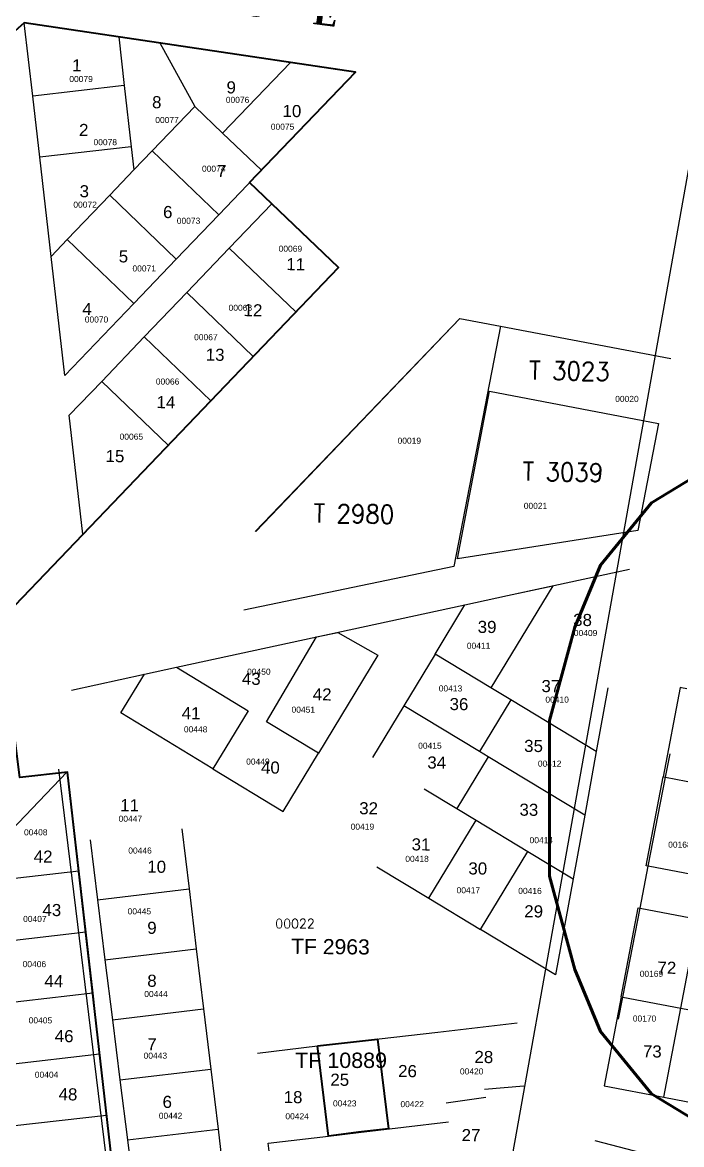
# Model space of a CAD drawing. Header units: metres. Extents: x 0 to 1324930, y 0 to 1631912.
# Drawn here: x 253042.9 to 253151.8, y 1629611.4 to 1629796.9 of the extents above; entities that cross this region are included whole.
import ezdxf
from ezdxf.enums import TextEntityAlignment as Align

# ---------------------------------------------------------------- set-up
doc = ezdxf.new("R2010")
doc.units = ezdxf.units.M
doc.header["$MEASUREMENT"] = 0
doc.layers.add('90kw', color=7, linetype='Continuous', lineweight=0)
doc.layers.add('Numero_TF', color=7, linetype='Continuous', lineweight=0)
for name, color, linetype in [('historique_numero_parcelle', 7, 'Continuous'), ('limites_parcelles', 7, 'Continuous'), ('limites_tf', 7, 'Continuous'), ('numero_lot', 7, 'Continuous'), ('numero_parcelle', 7, 'Continuous'), ('toponymie', 7, 'Continuous')]:
    doc.layers.add(name, color=color, linetype=linetype)
doc.styles.get("Standard").update_dxf_attribs({"font": 'txt.shx'})
doc.styles.add('Style-Arial', font='arial.ttf')
doc.styles.add('Style-FANCY', font='times.ttf')
doc.styles.add('Style-STANDARD', font='STANDARD.shx')
doc.styles.add('Style-txt', font='txt.shx')
doc.styles.add('Style-WORKING', font='WORKING.shx')

msp = doc.modelspace()

# ---------------------------------------------------------------- linework, layer by layer
at = {"layer": 'limites_parcelles'}
for p, q in [((253044.56682, 1629784.73578), (253043.17814, 1629796.8652)), ((253043.17814, 1629796.8652), (253058.78675, 1629794.54289)), ((253058.78675, 1629794.54289), (253059.71106, 1629786.46952)), ((253058.78675, 1629794.54289), (253065.58763, 1629793.53103)), ((253065.58763, 1629793.53103), (253071.36292, 1629783.01355)), ((253065.58763, 1629793.53103), (253087.16227, 1629790.32107)), ((253087.16227, 1629790.32107), (253075.94866, 1629778.61985)), ((253097.93912, 1629788.71765), (253082.36783, 1629772.46951)), ((253087.16227, 1629790.32107), (253097.93912, 1629788.71765)), ((253059.71106, 1629786.46952), (253044.56682, 1629784.73578)), ((253059.71106, 1629786.46952), (253060.86729, 1629776.37624)), ((253045.72239, 1629774.64242), (253044.56682, 1629784.73578)), ((253071.36292, 1629783.01355), (253064.33441, 1629775.67917)), ((253071.36292, 1629783.01355), (253075.94866, 1629778.61985)), ((253075.94866, 1629778.61985), (253082.36783, 1629772.46951)), ((253060.86729, 1629776.37624), (253045.72239, 1629774.64242)), ((253060.86729, 1629776.37624), (253061.30882, 1629772.5219)), ((253064.33441, 1629775.67917), (253061.30882, 1629772.5219)), ((253064.33441, 1629775.67917), (253075.33781, 1629765.1339)), ((253047.60265, 1629758.21925), (253045.72239, 1629774.64242)), ((253061.30882, 1629772.5219), (253057.30506, 1629768.34391)), ((253082.36783, 1629772.46951), (253075.33781, 1629765.1339)), ((253057.30506, 1629768.34391), (253050.27571, 1629761.00864)), ((253057.30506, 1629768.34391), (253068.3083, 1629757.79883)), ((253077.05525, 1629759.58813), (253084.08454, 1629766.92455)), ((253084.08454, 1629766.92455), (253095.08994, 1629756.38242)), ((253075.33781, 1629765.1339), (253068.3083, 1629757.79883)), ((253075.33781, 1629765.1339), (253075.33782, 1629765.1339)), ((253050.27571, 1629761.00864), (253047.60265, 1629758.21925)), ((253050.27571, 1629761.00864), (253061.27879, 1629750.46376)), ((253077.05525, 1629759.58813), (253070.026, 1629752.25176)), ((253077.05525, 1629759.58813), (253088.06116, 1629749.04552)), ((253049.85527, 1629738.54368), (253047.60265, 1629758.21925)), ((253068.3083, 1629757.79883), (253061.27879, 1629750.46376)), ((253095.08994, 1629756.38242), (253088.06116, 1629749.04552)), ((253070.026, 1629752.25176), (253062.99673, 1629744.91537)), ((253070.026, 1629752.25176), (253081.0324, 1629741.70863)), ((253061.27879, 1629750.46376), (253049.85527, 1629738.54368)), ((253088.06116, 1629749.04552), (253081.0324, 1629741.70863)), ((253081.3635, 1629712.7545), (253115.19526, 1629747.98478)), ((253081.46582, 1629712.74204), (253115.19526, 1629747.98478)), ((253115.19526, 1629747.98478), (253121.88993, 1629746.71492)), ((253121.88824, 1629746.7062), (253114.16074, 1629706.94001)), ((253121.88993, 1629746.71492), (253121.88824, 1629746.7062)), ((253121.88824, 1629746.7062), (253150.04577, 1629741.33179)), ((253062.99673, 1629744.91537), (253055.96794, 1629737.57948)), ((253062.99673, 1629744.91537), (253074.0036, 1629734.37171)), ((253081.0324, 1629741.70863), (253074.0036, 1629734.37171)), ((253050.6053, 1629731.98253), (253055.96794, 1629737.57948)), ((253055.96794, 1629737.57948), (253066.97581, 1629727.03584)), ((253114.76811, 1629708.24002), (253120.06736, 1629735.97007)), ((253120.06736, 1629735.97007), (253148.01021, 1629730.63664)), ((253074.0036, 1629734.37171), (253066.97581, 1629727.03584)), ((253052.86364, 1629712.30503), (253050.6053, 1629731.98253)), ((253148.01021, 1629730.63664), (253144.61225, 1629712.89277)), ((253066.97581, 1629727.03584), (253052.86364, 1629712.30503)), ((253144.61225, 1629712.89277), (253114.76811, 1629708.24002)), ((253114.16074, 1629706.94001), (253079.49143, 1629699.74957)), ((253123.06863, 1629702.16912), (253143.22484, 1629706.5377)), ((253130.52945, 1629703.78219), (253120.30686, 1629686.92378)), ((253123.06863, 1629702.16912), (253130.52945, 1629703.78219)), ((253116.00792, 1629700.6388), (253123.06863, 1629702.16912)), ((253116.01052, 1629700.64312), (253123.06863, 1629702.16912)), ((253068.32502, 1629690.30419), (253116.00792, 1629700.6388)), ((253111.08679, 1629692.49723), (253116.00792, 1629700.6388)), ((253116.00792, 1629700.6388), (253116.01052, 1629700.64312)), ((253091.49151, 1629695.32423), (253095.0085, 1629696.08251)), ((253095.0085, 1629696.08251), (253101.60465, 1629692.30282)), ((253083.21448, 1629681.28837), (253091.49151, 1629695.32423)), ((253101.60465, 1629692.30282), (253091.788, 1629676.10077)), ((253111.08679, 1629692.49723), (253105.9086, 1629683.94234)), ((253120.30686, 1629686.92378), (253111.08679, 1629692.49723)), ((253063.05446, 1629689.16187), (253068.32502, 1629690.30419)), ((253068.32502, 1629690.30419), (253080.18094, 1629683.12583)), ((253050.99266, 1629686.54763), (253063.05446, 1629689.16187)), ((253059.13674, 1629682.75577), (253063.05446, 1629689.16187)), ((253123.59848, 1629684.93402), (253120.30686, 1629686.92378)), ((253139.64743, 1629686.89919), (253137.73219, 1629676.3903)), ((253151.609, 1629686.9476), (253148.80114, 1629672.21277)), ((253151.79572, 1629686.91186), (253151.609, 1629686.9476)), ((253152.68836, 1629686.741), (253151.79572, 1629686.91186)), ((253123.59848, 1629684.93402), (253118.42028, 1629676.37912)), ((253137.73219, 1629676.3903), (253123.59848, 1629684.93402)), ((253074.3538, 1629673.49803), (253059.13674, 1629682.75577)), ((253080.18094, 1629683.12583), (253074.3538, 1629673.49803)), ((253105.9086, 1629683.94234), (253100.73195, 1629675.39)), ((253118.42028, 1629676.37912), (253105.9086, 1629683.94234)), ((253091.788, 1629676.10077), (253083.21448, 1629681.28837)), ((253085.95068, 1629666.45307), (253091.788, 1629676.10077)), ((253119.87513, 1629675.49968), (253114.69438, 1629666.94056)), ((253119.87513, 1629675.49968), (253118.42028, 1629676.37912)), ((253135.81394, 1629665.8648), (253119.87513, 1629675.49968)), ((253137.73219, 1629676.3903), (253135.81394, 1629665.8648)), ((253149.18084, 1629672.14009), (253149.93567, 1629676.0138)), ((253074.3538, 1629673.49803), (253085.95068, 1629666.45307)), ((253036.54499, 1629658.64977), (253050.22957, 1629672.96574)), ((253042.43878, 1629672.07405), (253050.22957, 1629672.96574)), ((253050.22957, 1629672.96574), (253050.29915, 1629672.97371)), ((253050.29915, 1629672.97371), (253052.17246, 1629656.59979)), ((253145.9939, 1629657.48117), (253148.80114, 1629672.21277)), ((253146.31253, 1629657.42018), (253149.18084, 1629672.14009)), ((253148.80114, 1629672.21277), (253149.18084, 1629672.14009)), ((253149.18084, 1629672.14009), (253158.62283, 1629670.33286)), ((253109.28556, 1629670.21258), (253114.69438, 1629666.94056)), ((253114.69438, 1629666.94056), (253117.84657, 1629665.03367)), ((253110.03767, 1629652.13993), (253117.84657, 1629665.03367)), ((253117.84657, 1629665.03367), (253126.40279, 1629659.85765)), ((253135.81394, 1629665.8648), (253133.89213, 1629655.31986)), ((253069.22428, 1629663.60394), (253070.41972, 1629653.67016)), ((253054.04711, 1629661.77086), (253055.28101, 1629651.84633)), ((253118.59612, 1629646.96759), (253126.40279, 1629659.85765)), ((253126.40279, 1629659.85765), (253133.89213, 1629655.31986)), ((253101.4788, 1629657.31252), (253110.03767, 1629652.13993)), ((253144.96323, 1629650.49573), (253146.31253, 1629657.42018)), ((253146.31253, 1629657.42018), (253145.9939, 1629657.48117)), ((253155.81559, 1629655.60126), (253146.31253, 1629657.42018)), ((253052.17246, 1629656.59979), (253036.98119, 1629654.85775)), ((253052.17246, 1629656.59979), (253053.32735, 1629646.50535)), ((253133.89213, 1629655.31986), (253131.00899, 1629639.47524)), ((253055.28101, 1629651.84633), (253070.41972, 1629653.67016)), ((253070.41972, 1629653.67016), (253071.61452, 1629643.74179)), ((253055.28101, 1629651.84633), (253056.5148, 1629641.92267)), ((253110.03767, 1629652.13993), (253118.59612, 1629646.96759)), ((253141.86513, 1629635.81623), (253144.67299, 1629650.55105)), ((253142.09428, 1629635.77255), (253144.96323, 1629650.49573)), ((253144.67299, 1629650.55105), (253144.96323, 1629650.49573)), ((253144.96323, 1629650.49573), (253154.4961, 1629648.67859)), ((253151.68824, 1629633.94376), (253154.4961, 1629648.67859)), ((253053.32735, 1629646.50535), (253038.1423, 1629644.76403)), ((253053.32735, 1629646.50535), (253054.48225, 1629636.41074)), ((253131.00899, 1629639.47524), (253118.59612, 1629646.96759)), ((253056.5148, 1629641.92267), (253071.61452, 1629643.74179)), ((253071.61452, 1629643.74179), (253072.80931, 1629633.81342)), ((253056.5148, 1629641.92267), (253057.7486, 1629631.999)), ((253054.48225, 1629636.41074), (253039.30337, 1629634.67013)), ((253054.48225, 1629636.41074), (253055.63704, 1629626.31716)), ((253141.86513, 1629635.81623), (253139.05727, 1629621.0814)), ((253141.3837, 1629632.12591), (253142.09428, 1629635.77255)), ((253141.86513, 1629635.81623), (253142.09428, 1629635.77255)), ((253142.09428, 1629635.77255), (253151.68824, 1629633.94376)), ((253057.7486, 1629631.999), (253072.80931, 1629633.81342)), ((253072.80931, 1629633.81342), (253074.00411, 1629623.88506)), ((253148.88038, 1629619.20894), (253151.68824, 1629633.94376)), ((253151.68824, 1629633.94376), (253161.51135, 1629632.0713)), ((253057.7486, 1629631.999), (253058.98239, 1629622.07533)), ((253111.51231, 1629629.96084), (253124.62712, 1629631.54252)), ((253091.64119, 1629627.71012), (253111.51231, 1629629.96084)), ((253081.70995, 1629626.50972), (253091.64119, 1629627.71012)), ((253055.63704, 1629626.31716), (253040.4643, 1629624.57725)), ((253055.63704, 1629626.31716), (253056.79195, 1629616.22255)), ((253058.98239, 1629622.07533), (253074.00411, 1629623.88506)), ((253074.00411, 1629623.88506), (253075.1989, 1629613.95669)), ((253058.98239, 1629622.07533), (253060.21618, 1629612.15166)), ((253119.2775, 1629620.53036), (253125.73302, 1629621.11211)), ((253139.05727, 1629621.0814), (253148.88038, 1629619.20894)), ((253112.93682, 1629618.26751), (253119.45576, 1629619.2287)), ((253148.88038, 1629619.20894), (253158.70349, 1629617.33648)), ((253056.79195, 1629616.22255), (253041.62534, 1629614.48335)), ((253056.79195, 1629616.22255), (253057.94674, 1629606.12897)), ((253098.41718, 1629613.38837), (253113.29864, 1629615.14411)), ((253060.21618, 1629612.15166), (253075.1989, 1629613.95669)), ((253075.1989, 1629613.95669), (253076.3937, 1629604.02832)), ((253083.50564, 1629611.6229), (253093.44458, 1629612.79963)), ((253093.44458, 1629612.79963), (253098.41718, 1629613.38837)), ((253060.21618, 1629612.15166), (253061.44997, 1629602.22799)), ((253084.70831, 1629601.69064), (253083.50564, 1629611.6229)), ((253149.19768, 1629608.97563), (253137.55391, 1629611.99428))]:
    msp.add_line(p, q, dxfattribs=at)
at = {"layer": 'limites_tf', "color": 2, "linetype": 'Continuous', "lineweight": 30}
msp.add_line((253048.80566, 1629673.47459), (253060.81871, 1629575.69154), dxfattribs=at)
at = {"layer": 'limites_tf', "color": 5, "linetype": 'Continuous', "lineweight": 30, "flags": 128}
msp.add_lwpolyline([(253162.64131, 1629826.7623), (253106.85683, 1629514.55332), (253047.72508, 1629526.8267), (252943.76993, 1629595.24506), (252948.57407, 1629643.7587), (252984.06534, 1629707.60922), (253000.11128, 1629763.48946), (252982.9399, 1629796.927), (253050.46066, 1629844.66632), (253100.19733, 1629840.39528), (253139.19914, 1629837.0649), (253162.64131, 1629826.7623)], close=True, dxfattribs=at)
at = {"layer": 'limites_tf', "color": 5, "linetype": 'Continuous', "lineweight": 40, "flags": 128}
for points in [[(252993.78779, 1629737.37444), (252985.25062, 1629708.90922), (253000.69905, 1629676.96681), (252965.55199, 1629640.28574), (252989.75953, 1629617.09237), (253053.8162, 1629572.62826), (253061.67656, 1629573.52792), (253050.29915, 1629672.97371), (253042.43878, 1629672.07405), (253039.14049, 1629698.00274), (253095.08994, 1629756.38242), (253080.41744, 1629770.43718), (253097.93912, 1629788.71765), (253043.17814, 1629796.8652), (253029.24514, 1629784.51757), (252993.79098, 1629737.38502), (252993.78779, 1629737.37444)], [(253091.64119, 1629627.71012), (253101.57675, 1629628.83548), (253103.37417, 1629613.98392), (253098.39687, 1629613.42603), (253093.44652, 1629612.78322), (253091.64119, 1629627.71012)]]:
    msp.add_lwpolyline(points, close=True, dxfattribs=at)

# ---------------------------------------------------------------- texts
at = {"layer": '90kw', "color": 7, "linetype": 'Continuous', "lineweight": 0, "insert": (252408.85847, 1629604.35091), "char_height": 108, "attachment_point": 7, "line_spacing_factor": 0.72, "style": 'Style-WORKING'}
msp.add_mtext('\\FSTANDARD;\\T1.000;RUFISQUE OUEST', dxfattribs=at)
at = {"layer": 'historique_numero_parcelle', "color": 7, "lineweight": 0, "style": 'Style-txt'}
msp.add_text('00022', height=1.524, rotation=0.0028, dxfattribs=at).set_placement((253087.92667, 1629647.93166), align=Align.MIDDLE_CENTER)
at = {"layer": 'numero_lot', "color": 7, "linetype": 'Continuous', "lineweight": 0, "char_height": 2, "attachment_point": 1, "line_spacing_factor": 0.6}
for s, insert, rotation, style in [('\\fArial|b0|i0|c00|p39;1', (253051.09896, 1629790.83772), 359.0027744, 'Style-FANCY'), ('\\fArial|b0|i0|c00|p39;9', (253076.62248, 1629787.19561), 359.0027744, 'Style-FANCY'), ('\\fArial|b0|i0|c00|p39;8', (253064.31888, 1629784.7444), 359.0027744, 'Style-FANCY'), ('\\fArial|b0|i0|c00|p39;10', (253085.88286, 1629783.30309), 359.0027744, 'Style-FANCY'), ('\\fArial|b0|i0|c00|p39;2', (253052.24536, 1629780.15627), 359.0027744, 'Style-FANCY'), ('\\fArial|b0|i0|c00|p39;7', (253075.0485, 1629773.36266), 359.0027744, 'Style-FANCY'), ('\\fArial|b0|i0|c00|p39;3', (253052.33628, 1629770.02667), 359.0027744, 'Style-FANCY'), ('\\fArial|b0|i0|c00|p39;6', (253066.13578, 1629766.58867), 359.0027744, 'Style-FANCY'), ('\\fArial|b0|i0|c00|p39;5', (253058.81169, 1629759.2535), 359.0027744, 'Style-FANCY'), ('\\fArial|b0|i0|c00|p39;11', (253086.50878, 1629757.97168), 359.0027744, 'Style-FANCY'), ('\\fArial|b0|i0|c00|p39;4', (253052.79569, 1629750.56241), 359.0027744, 'Style-FANCY'), ('\\fArial|b0|i0|c00|p39;12', (253079.44632, 1629750.36472), 359.0027744, 'Style-FANCY'), ('\\fArial|b0|i0|c00|p39;13', (253073.18788, 1629743.01105), 359.0027744, 'Style-FANCY'), ('\\fArial|b0|i0|c00|p39;14', (253065.05452, 1629735.15753), 359.0027744, 'Style-FANCY'), ('\\fArial|b0|i0|c00|p39;15', (253056.63753, 1629726.24194), 359.0027744, 'Style-FANCY'), ('39', (253118.13338, 1629697.98968), 359.4827838, 'Style-Arial'), ('38', (253133.92107, 1629699.14404), 359.4827838, 'Style-Arial'), ('43', (253079.15109, 1629689.41926), 359.4827838, 'Style-Arial'), ('42', (253090.87243, 1629686.8376), 359.4827838, 'Style-Arial'), ('37', (253128.67878, 1629688.20534), 359.4827838, 'Style-Arial'), ('36', (253113.48547, 1629685.23294), 359.4827838, 'Style-Arial'), ('41', (253069.20952, 1629683.73202), 359.4827838, 'Style-Arial'), ('35', (253125.81522, 1629678.31305), 359.4827838, 'Style-Arial'), ('34', (253109.80713, 1629675.56907), 359.4827838, 'Style-Arial'), ('40', (253082.31534, 1629674.74192), 359.4827838, 'Style-Arial'), ('11', (253059.04422, 1629668.51361), 359.4827838, 'Style-Arial'), ('32', (253098.5535, 1629668.00731), 359.4827838, 'Style-Arial'), ('33', (253125.04302, 1629667.76819), 359.4827838, 'Style-Arial'), ('31', (253107.2124, 1629662.03427), 359.4827838, 'Style-Arial'), ('\\fArial|b0|i0|c00|p39;42', (253044.75422, 1629660.04009), 359.0027744, 'Style-FANCY'), ('10', (253063.5148, 1629658.34364), 359.4827838, 'Style-Arial'), ('30', (253116.59578, 1629658.05894), 359.4827838, 'Style-Arial'), ('\\fArial|b0|i0|c00|p39;43', (253046.19895, 1629651.20897), 359.0027744, 'Style-FANCY'), ('29', (253125.83332, 1629650.97099), 359.4827838, 'Style-Arial'), ('9', (253063.51529, 1629648.23359), 359.4827838, 'Style-Arial'), ('\\fArial|b0|i0|c00|p39;44', (253046.52843, 1629639.46157), 359.0027744, 'Style-FANCY'), ('8', (253063.51572, 1629639.4845), 359.4827838, 'Style-Arial'), ('\\fArial|b0|i0|c00|p39;46', (253048.23614, 1629630.3586), 359.0027744, 'Style-FANCY'), ('7', (253063.51623, 1629628.98559), 359.4827838, 'Style-Arial'), ('28', (253117.59869, 1629626.88729), 359.4827838, 'Style-Arial'), ('26', (253104.9794, 1629624.55904), 359.4827838, 'Style-Arial'), ('25', (253093.7811, 1629623.12746), 359.4827838, 'Style-Arial'), ('\\fArial|b0|i0|c00|p39;48', (253048.86744, 1629620.73987), 359.0027744, 'Style-FANCY'), ('18', (253086.06339, 1629620.25387), 359.4827838, 'Style-Arial'), ('6', (253066.04156, 1629619.45893), 359.4827838, 'Style-Arial'), ('27', (253115.4805, 1629613.97136), 359.4827838, 'Style-Arial')]:
    msp.add_mtext(s, dxfattribs=dict(at, insert=insert, rotation=rotation, style=style))
at = {"layer": 'numero_lot', "color": 7, "lineweight": 0, "char_height": 2, "attachment_point": 1, "rotation": 359.0000236, "line_spacing_factor": 0.6}
for s, insert in [('\\fArial|b0|i0|c00|p39;72', (253147.86253, 1629641.66657)), ('\\fArial|b0|i0|c00|p39;73', (253145.45118, 1629627.8304))]:
    msp.add_mtext(s, dxfattribs=dict(at, insert=insert))
at = {"layer": 'numero_parcelle', "color": 5, "char_height": 1, "attachment_point": 1, "rotation": 0.0028075, "line_spacing_factor": 0.6, "style": 'Style-txt'}
for s, insert in [('\\fArial|b0|i0|c00|p39;00079', (253050.62216, 1629788.06494)), ('\\fArial|b0|i0|c00|p39;00076', (253076.48872, 1629784.622)), ('\\fArial|b0|i0|c00|p39;00077', (253064.83211, 1629781.29012)), ('\\fArial|b0|i0|c00|p39;00075', (253083.92674, 1629780.17949)), ('\\fArial|b0|i0|c00|p39;00078', (253054.61871, 1629777.62505)), ('\\fArial|b0|i0|c00|p39;00074', (253072.54888, 1629773.2364)), ('\\fArial|b0|i0|c00|p39;00072', (253051.28825, 1629767.29622)), ('\\fArial|b0|i0|c00|p39;00073', (253068.3846, 1629764.63072)), ('\\fArial|b0|i0|c00|p39;00069', (253085.22267, 1629760.00462)), ('\\fArial|b0|i0|c00|p39;00071', (253061.05759, 1629756.74527)), ('\\fArial|b0|i0|c00|p39;00068', (253076.95157, 1629750.23838)), ('\\fArial|b0|i0|c00|p39;00070', (253053.17551, 1629748.3045)), ('\\fArial|b0|i0|c00|p39;00067', (253071.25118, 1629745.37778)), ('\\fArial|b0|i0|c00|p39;00066', (253064.92331, 1629738.04764)), ('\\fArial|b0|i0|c00|p39;00020', (253140.85596, 1629735.17613)), ('\\fArial|b0|i0|c00|p39;00065', (253058.92848, 1629728.9405)), ('\\fArial|b0|i0|c00|p39;00019', (253104.8786, 1629728.26049)), ('\\fArial|b0|i0|c00|p39;00021', (253125.7377, 1629717.49481)), ('\\fArial|b0|i0|c00|p39;00409', (253134.01857, 1629696.47581)), ('\\fArial|b0|i0|c00|p39;00411', (253116.33014, 1629694.36805)), ('\\fArial|b0|i0|c00|p39;00450', (253080.00936, 1629690.07723)), ('\\fArial|b0|i0|c00|p39;00413', (253111.68769, 1629687.30837)), ('\\fArial|b0|i0|c00|p39;00410', (253129.31772, 1629685.46199)), ('\\fArial|b0|i0|c00|p39;00451', (253087.3527, 1629683.80233)), ('\\fArial|b0|i0|c00|p39;00448', (253069.55949, 1629680.54606)), ('\\fArial|b0|i0|c00|p39;00415', (253108.28423, 1629677.8409)), ('\\fArial|b0|i0|c00|p39;00449', (253079.85321, 1629675.21328)), ('\\fArial|b0|i0|c00|p39;00412', (253128.0771, 1629674.87841)), ('\\fArial|b0|i0|c00|p39;00447', (253058.7694, 1629665.75897)), ('\\fArial|b0|i0|c00|p39;00419', (253097.13033, 1629664.46074)), ('\\fArial|b0|i0|c00|p39;00408', (253043.13341, 1629663.52529)), ('\\fArial|b0|i0|c00|p39;00446', (253060.36624, 1629660.50853)), ('\\fArial|b0|i0|c00|p39;00414', (253126.70514, 1629662.22185)), ('\\fArial|b0|i0|c00|p39;00168', (253149.61216, 1629661.48037)), ('\\fArial|b0|i0|c00|p39;00418', (253106.16035, 1629659.13221)), ('\\fArial|b0|i0|c00|p39;00417', (253114.64121, 1629653.94718)), ('\\fArial|b0|i0|c00|p39;00416', (253124.82742, 1629653.84017)), ('\\fArial|b0|i0|c00|p39;00445', (253060.26062, 1629650.4555)), ('\\fArial|b0|i0|c00|p39;00407', (253042.98295, 1629649.20317)), ('\\fArial|b0|i0|c00|p39;00406', (253042.90441, 1629641.72733)), ('\\fArial|b0|i0|c00|p39;00169', (253144.90697, 1629640.12421)), ('\\fArial|b0|i0|c00|p39;00444', (253063.00808, 1629636.79157)), ('\\fArial|b0|i0|c00|p39;00170', (253143.7695, 1629632.73285)), ('\\fArial|b0|i0|c00|p39;00405', (253043.90807, 1629632.42999)), ('\\fArial|b0|i0|c00|p39;00443', (253062.90102, 1629626.60083)), ('\\fArial|b0|i0|c00|p39;00404', (253044.91504, 1629623.44742)), ('\\fArial|b0|i0|c00|p39;00420', (253115.18687, 1629623.98562)), ('\\fArial|b0|i0|c00|p39;00423', (253094.20598, 1629618.69692)), ('\\fArial|b0|i0|c00|p39;00422', (253105.35575, 1629618.57979)), ('\\fArial|b0|i0|c00|p39;00442', (253065.41223, 1629616.65804)), ('\\fArial|b0|i0|c00|p39;00424', (253086.3367, 1629616.57594))]:
    msp.add_mtext(s, dxfattribs=dict(at, insert=insert))
at = {"layer": 'numero_tf', "color": 4, "linetype": 'Continuous', "lineweight": 0, "style": 'Style-STANDARD'}
for s, p in [('T 3023', (253126.59687, 1629737.89401)), ('T 3039', (253125.51582, 1629721.18433)), ('T 2980', (253090.97174, 1629714.27527))]:
    msp.add_text(s, height=3.048, rotation=359.0028, dxfattribs=at).set_placement(p)
at = {"layer": 'numero_tf', "color": 4, "linetype": 'Continuous', "lineweight": 0, "style": 'Style-Arial'}
for s, height, rotation, p in [('TF 2963', 2.5, 359.4828, (253087.29786, 1629645.42932)), ('TF 10889', 2.54, 0.0028, (253087.95079, 1629626.59557))]:
    msp.add_text(s, height=height, rotation=rotation, dxfattribs=at).set_placement(p, align=Align.TOP_LEFT)
at = {"layer": 'toponymie', "insert": (253067.68381, 1629803.69871), "char_height": 4, "width": 64.543483, "attachment_point": 1, "rotation": 352.6305421}
msp.add_mtext('\\fTimes New Roman|b1|i0|c00|p23;R     U     E', dxfattribs=at)

doc.saveas('drawing.dxf')
